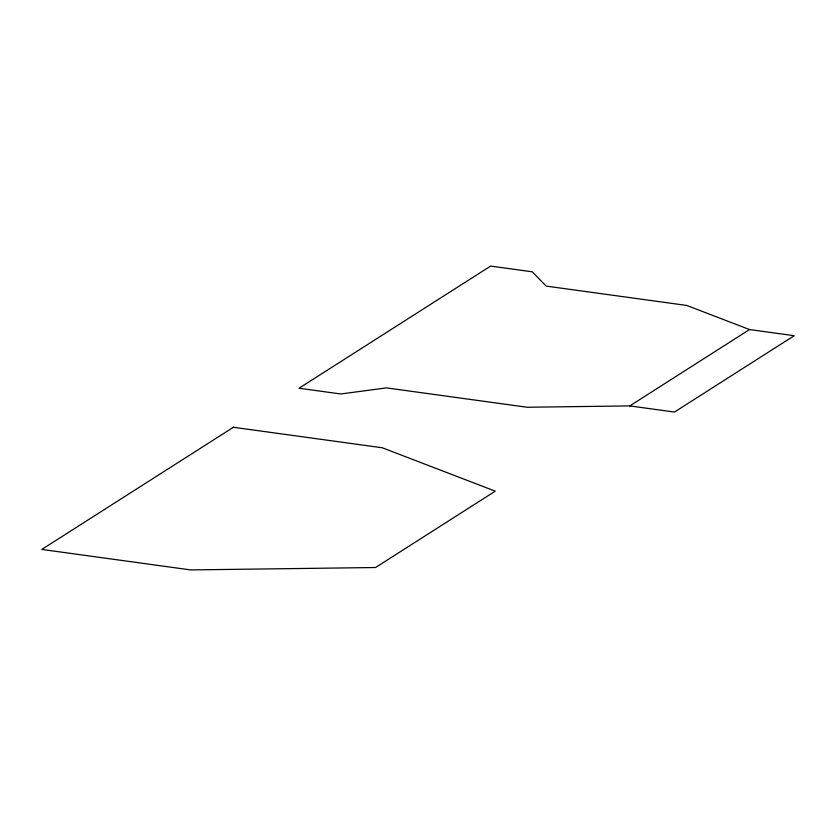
<?xml version="1.0" encoding="UTF-8"?>
<svg xmlns="http://www.w3.org/2000/svg" width="836" height="836" viewBox="0 0 836 836"><rect width="100%" height="100%" fill="white"/><g stroke="black" fill="none" stroke-linecap="round" stroke-linejoin="round"><path stroke-width="1.25" d="M629.79 405.909L749.526 329.551L794.2 335.706L674.464 412.054L629.79 405.909L527.108 407.247L386.472 387.894L340.733 393.975L299.037 388.228L490.627 266.078L532.313 271.815L546.127 286.09L686.764 305.443L749.526 329.551M233.39 427.269L41.8 549.43L190.702 569.922L375.531 567.519L495.267 491.16L382.292 447.772L233.39 427.269"/></g></svg>
